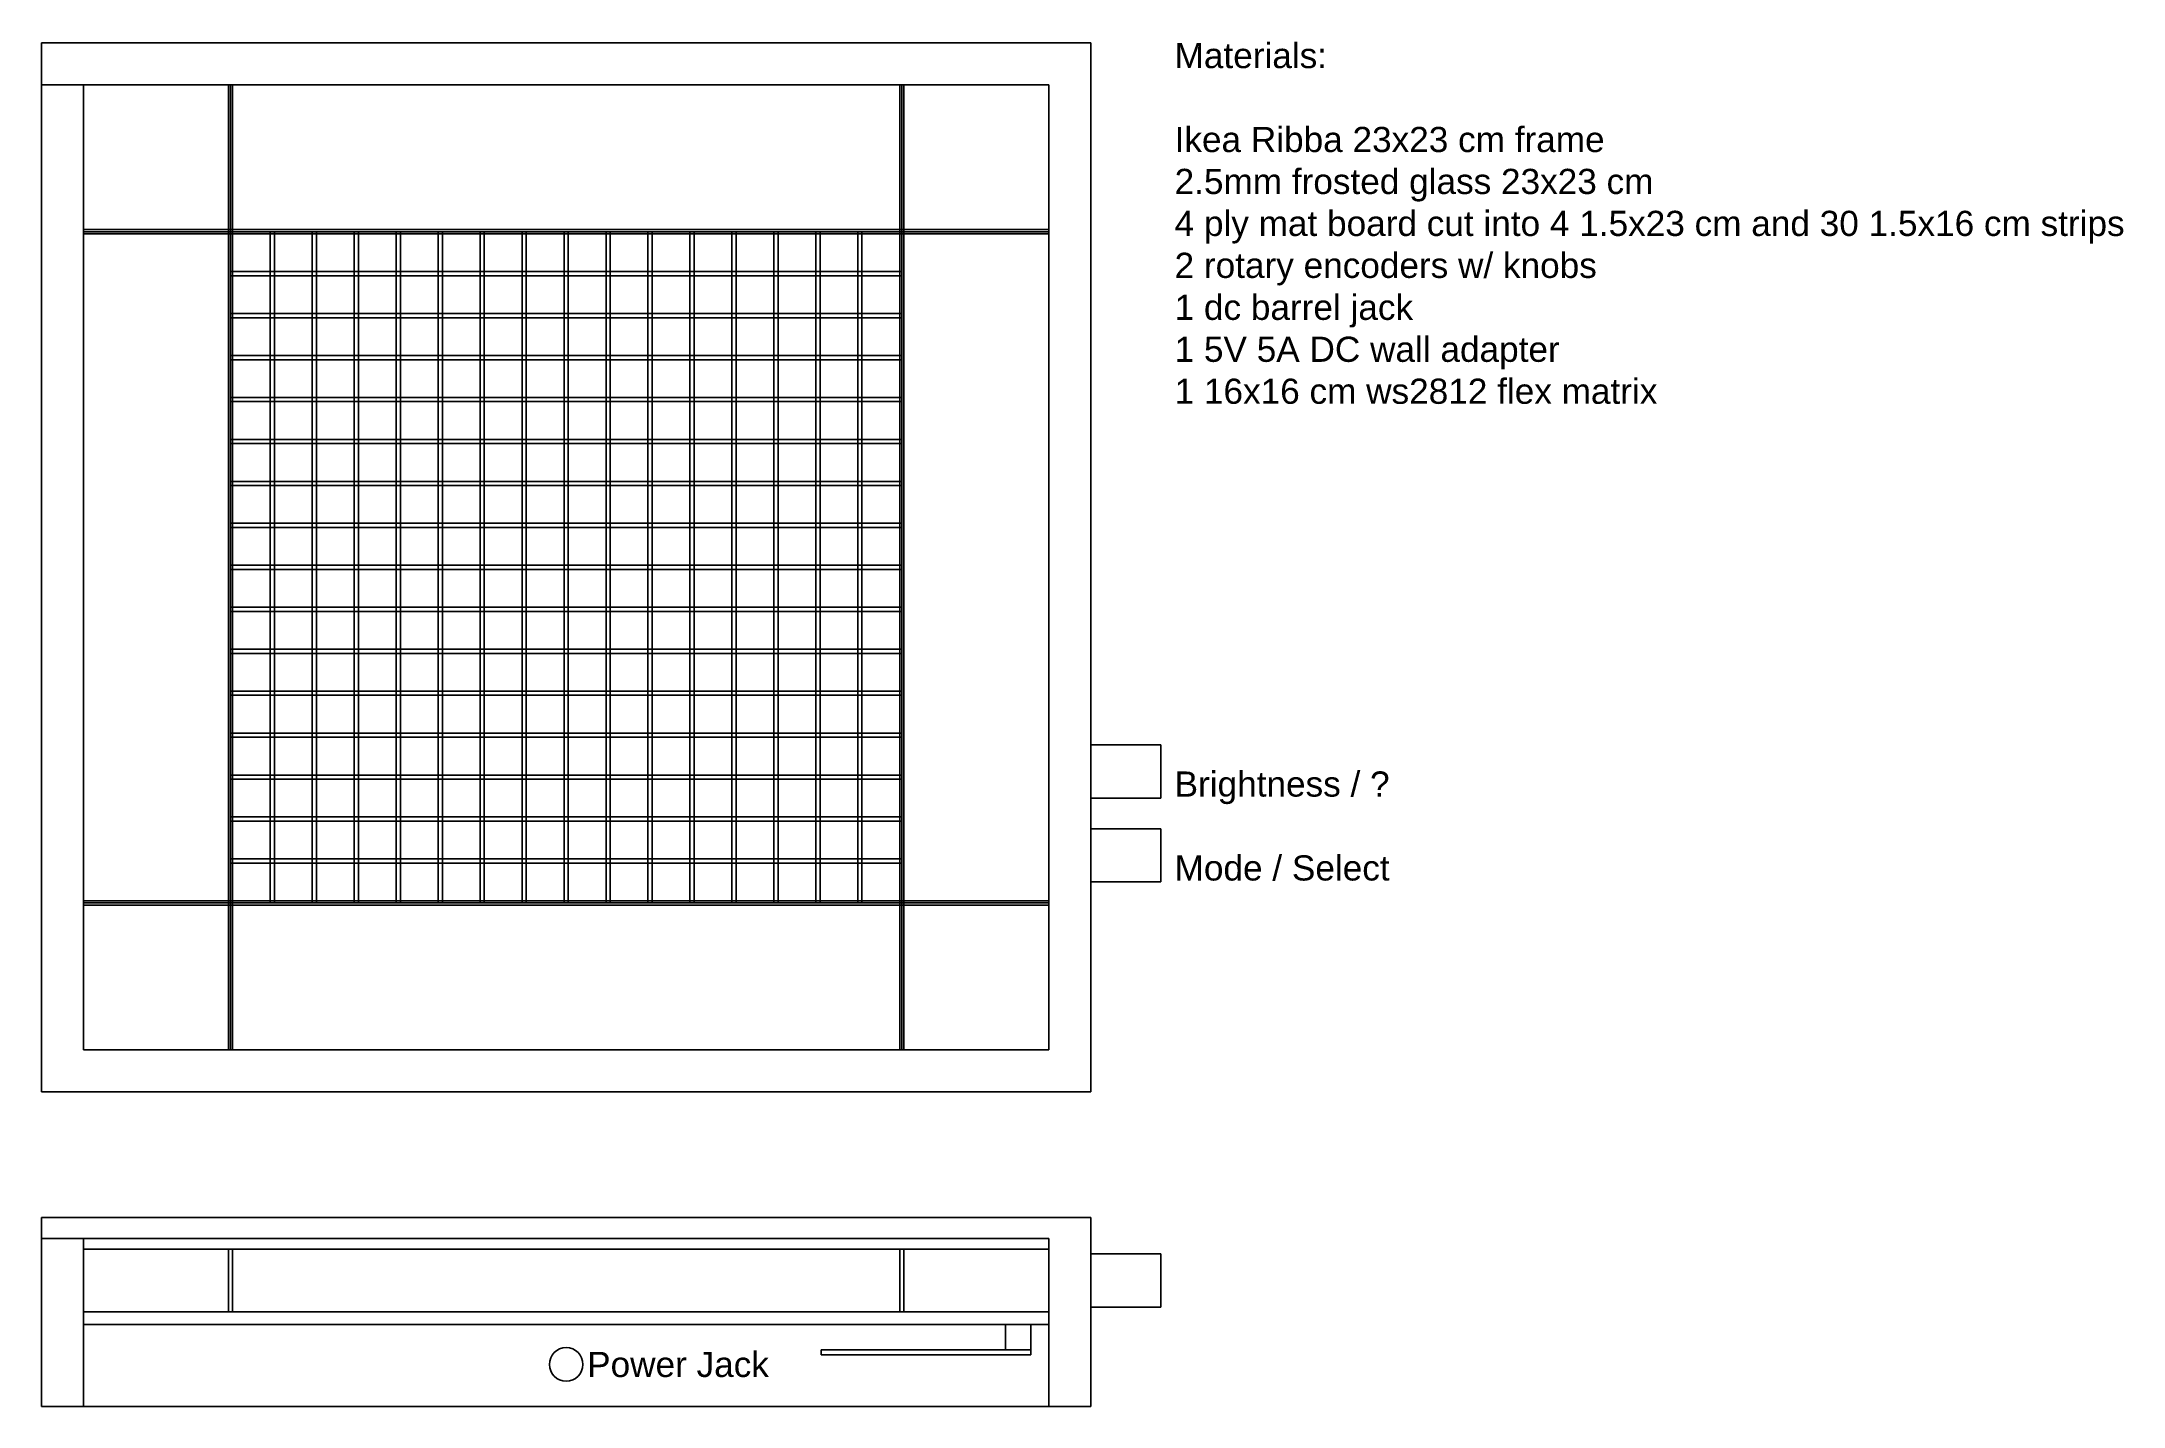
# Model space of a CAD drawing. Header units: millimetres. Extents: x -10 to 486, y -315 to 10.
import ezdxf

# ---------------------------------------------------------------- set-up
doc = ezdxf.new("R2010")
doc.units = ezdxf.units.MM
doc.layers.get('0').update_dxf_attribs({"lineweight": 25, "true_color": 0x000000})
for name, color, linetype, lineweight, true_color in [('backer', 7, 'Continuous', 25, 0x000000), ('buttons', 7, 'Continuous', 25, 0x000000), ('dimensions', 7, 'Continuous', 25, 0x000000), ('frame', 7, 'Continuous', 25, 0x000000), ('grid', 7, 'Continuous', 25, 0x000000), ('Labels', 7, 'Continuous', 25, 0x000000), ('pcb', 7, 'Continuous', 25, 0x000000)]:
    doc.layers.add(name, color=color, linetype=linetype, lineweight=lineweight, true_color=true_color)
doc.styles.add('textstyle0', font='')
doc.styles.add('textstyle1', font='')
doc.styles.add('textstyle2', font='')
doc.styles.add('textstyle3', font='')
doc.styles.get('textstyle0').set_extended_font_data('Arial')
doc.styles.get('textstyle1').set_extended_font_data('Arial')
doc.styles.get('textstyle2').set_extended_font_data('Arial')
doc.styles.get('textstyle3').set_extended_font_data('Arial')

msp = doc.modelspace()

# ---------------------------------------------------------------- linework, layer by layer
for p, q in [((-10, 0), (-10, 10)), ((-10, 0), (0, 0)), ((230, 0), (0, 0)), ((0, 0), (0, -230)), ((35, -35), (35, 0)), ((195, -35), (195, 0)), ((195, 0), (195, -35)), ((230, -230), (230, 0)), ((35, -35), (0, -35)), ((195, -35), (35, -35)), ((35, -35), (35, -195)), ((195, -195), (195, -35)), ((195, -35), (230, -35)), ((35, -195), (0, -195)), ((35, -195), (195, -195)), ((35, -195), (35, -230)), ((195, -195), (35, -195)), ((35, -195), (35, -198)), ((195, -195), (230, -195)), ((230, -195), (195, -195)), ((195, -195), (195, -230)), ((195, -195), (195, -230)), ((0, -230), (230, -230)), ((195, -230), (198, -230)), ((-10, -275), (-10, -270)), ((-10, -275), (0, -275))]:
    msp.add_line(p, q)
at = {"layer": 'backer'}
for p, q in [((230, 0), (0, 0)), ((0, 0), (0, -230)), ((230, -230), (230, 0)), ((0, -230), (230, -230)), ((230, -292.5), (0, -292.5)), ((230, -292.5), (0, -292.5)), ((0, -292.5), (0, -295.5)), ((230, -295.5), (230, -292.5)), ((0, -295.5), (230, -295.5))]:
    msp.add_line(p, q, dxfattribs=at)
at = {"layer": 'buttons'}
for p, q in [((256.75, -157.3), (240, -157.3)), ((240, -157.3), (240, -170)), ((256.75, -170), (256.75, -157.3)), ((240, -170), (256.75, -170)), ((256.75, -177.3), (240, -177.3)), ((240, -177.3), (240, -190)), ((256.75, -190), (256.75, -177.3)), ((240, -190), (256.75, -190)), ((256.75, -278.65), (240, -278.65)), ((240, -278.65), (240, -291.35)), ((256.75, -291.35), (256.75, -278.65)), ((240, -291.35), (256.75, -291.35))]:
    msp.add_line(p, q, dxfattribs=at)
at = {"layer": 'dimensions'}
for p, q in [((34.5, 0), (35.5, 0)), ((0, -34.5), (0, -35.5))]:
    msp.add_line(p, q, dxfattribs=at)
at = {"layer": 'frame'}
for p, q in [((240, 10), (-10, 10)), ((-10, 10), (-10, -240)), ((240, -240), (240, 10)), ((-10, -240), (240, -240)), ((240, -270), (-10, -270)), ((-10, -270), (-10, -315)), ((240, -315), (240, -270)), ((230, -275), (0, -275)), ((0, -275), (0, -277.5)), ((0, -277.5), (230, -277.5)), ((230, -277.5), (230, -275)), ((0, -292.5), (0, -315)), ((230, -292.5), (230, -315)), ((-10, -315), (240, -315))]:
    msp.add_line(p, q, dxfattribs=at)
at = {"layer": 'grid'}
for p, q in [((34.5, 0), (34.5, -230)), ((35.5, -230), (35.5, 0)), ((195.5, 0), (194.5, 0)), ((194.5, 0), (194.5, -230)), ((195.5, -230), (195.5, 0)), ((230, -34.5), (0, -34.5)), ((230, -34.5), (230, -35.5)), ((0, -35.5), (230, -35.5)), ((44.5, -35), (44.5, -195)), ((45.5, -195), (45.5, -35)), ((54.5, -35), (54.5, -195)), ((55.5, -195), (55.5, -35)), ((64.5, -35), (64.5, -195)), ((65.5, -195), (65.5, -35)), ((74.5, -35), (74.5, -195)), ((75.5, -195), (75.5, -35)), ((84.5, -35), (84.5, -195)), ((85.5, -195), (85.5, -35)), ((94.5, -35), (94.5, -195)), ((95.5, -195), (95.5, -35)), ((104.5, -35), (104.5, -195)), ((105.5, -195), (105.5, -35)), ((114.5, -35), (114.5, -195)), ((115.5, -195), (115.5, -35)), ((124.5, -35), (124.5, -195)), ((125.5, -195), (125.5, -35)), ((134.5, -35), (134.5, -195)), ((135.5, -195), (135.5, -35)), ((144.5, -35), (144.5, -195)), ((145.5, -195), (145.5, -35)), ((154.5, -35), (154.5, -195)), ((155.5, -195), (155.5, -35)), ((164.5, -35), (164.5, -195)), ((165.5, -195), (165.5, -35)), ((174.5, -35), (174.5, -195)), ((175.5, -195), (175.5, -35)), ((184.5, -35), (184.5, -195)), ((185.5, -195), (185.5, -35)), ((195, -44.5), (35, -44.5)), ((35, -45.5), (195, -45.5)), ((195, -54.5), (35, -54.5)), ((35, -55.5), (195, -55.5)), ((195, -64.5), (35, -64.5)), ((35, -65.5), (195, -65.5)), ((195, -74.5), (35, -74.5)), ((35, -75.5), (195, -75.5)), ((195, -84.5), (35, -84.5)), ((35, -85.5), (195, -85.5)), ((195, -94.5), (35, -94.5)), ((35, -95.5), (195, -95.5)), ((195, -104.5), (35, -104.5)), ((35, -105.5), (195, -105.5)), ((195, -114.5), (35, -114.5)), ((35, -115.5), (195, -115.5)), ((195, -124.5), (35, -124.5)), ((35, -125.5), (195, -125.5)), ((195, -134.5), (35, -134.5)), ((35, -135.5), (195, -135.5)), ((195, -144.5), (35, -144.5)), ((35, -145.5), (195, -145.5)), ((195, -154.5), (35, -154.5)), ((35, -155.5), (195, -155.5)), ((195, -164.5), (35, -164.5)), ((35, -165.5), (195, -165.5)), ((195, -174.5), (35, -174.5)), ((35, -175.5), (195, -175.5)), ((195, -184.5), (35, -184.5)), ((35, -185.5), (195, -185.5)), ((230, -194.5), (0, -194.5)), ((0, -194.5), (0, -195.5)), ((0, -195.5), (230, -195.5)), ((230, -195.5), (230, -194.5)), ((194.5, -230), (195.5, -230)), ((34.5, -277.5), (0, -277.5)), ((0, -277.5), (0, -292.5)), ((34.5, -277.5), (34.5, -292.5)), ((35.5, -277.5), (35.5, -292.5)), ((194.5, -277.5), (194.5, -292.5)), ((195.5, -277.5), (195.5, -292.5)), ((230, -292.5), (230, -277.5))]:
    msp.add_line(p, q, dxfattribs=at)
msp.add_circle((115, -305), 4, dxfattribs=at)
at = {"layer": 'pcb'}
for p, q in [((225.74, -295.51), (219.74, -295.51)), ((219.74, -295.51), (219.74, -301.51)), ((225.74, -301.51), (225.74, -295.51)), ((225.74, -301.51), (175.74, -301.51)), ((175.74, -301.51), (175.74, -302.71)), ((219.74, -301.51), (225.74, -301.51)), ((225.74, -302.71), (225.74, -301.51)), ((175.74, -302.71), (225.74, -302.71))]:
    msp.add_line(p, q, dxfattribs=at)

# ---------------------------------------------------------------- texts
at = {"layer": 'Labels', "char_height": 4, "attachment_point": 1}
for s, insert, style in [('\\H6;Materials:\\P\\PIkea Ribba 23x23 cm frame\\P2.5mm frosted glass 23x23 cm\\P4 ply mat board cut into 4 1.5x23 cm and 30 1.5x16 cm strips\\P2 rotary encoders w/ knobs\\P1 dc barrel jack\\P1 5V 5A DC wall adapter\\P1 16x16 cm ws2812 flex matrix', (260, 10), 'textstyle3'), ('\\H6;Brightness / ?', (260, -163.65), 'textstyle2'), ('\\H6;Mode / Select', (260, -183.65), 'textstyle1'), ('\\H6;Power Jack', (120, -302), 'textstyle0')]:
    msp.add_mtext(s, dxfattribs=dict(at, insert=insert, style=style))

doc.saveas('drawing.dxf')
